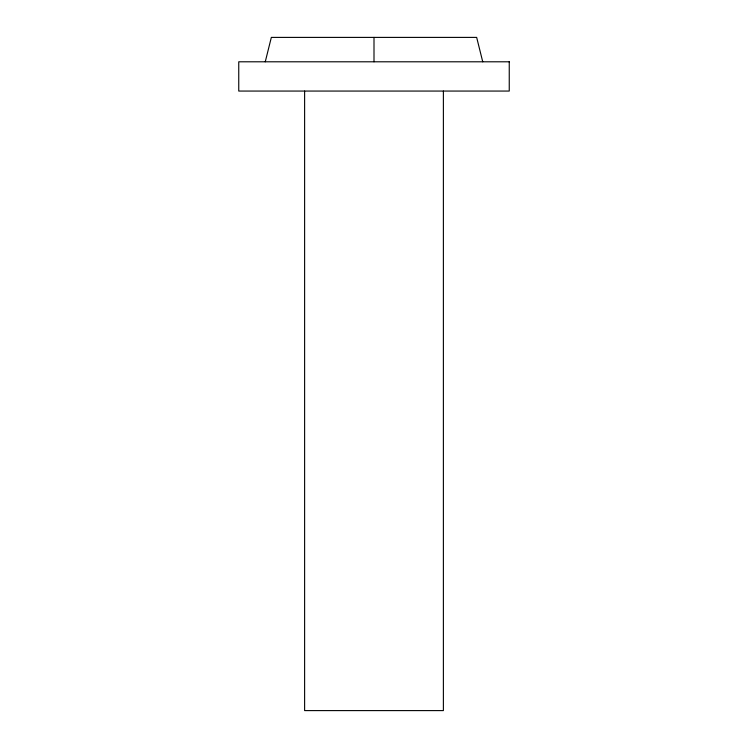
<?xml version="1.0" encoding="UTF-8"?>
<svg xmlns="http://www.w3.org/2000/svg" width="748" height="748" viewBox="0 0 748 748"><rect width="100%" height="100%" fill="white"/><g stroke="black" fill="none" stroke-linecap="round" stroke-linejoin="round"><path stroke-width="1.12" d="M265.26 61.794L271.337 37.4L476.663 37.4L482.74 61.794M443.386 91.06L443.386 710.6L304.614 710.6L304.614 91.06M374 37.4L374 61.794M509.248 61.794L238.752 61.794L238.752 91.06L509.248 91.06L509.248 61.794"/></g></svg>
